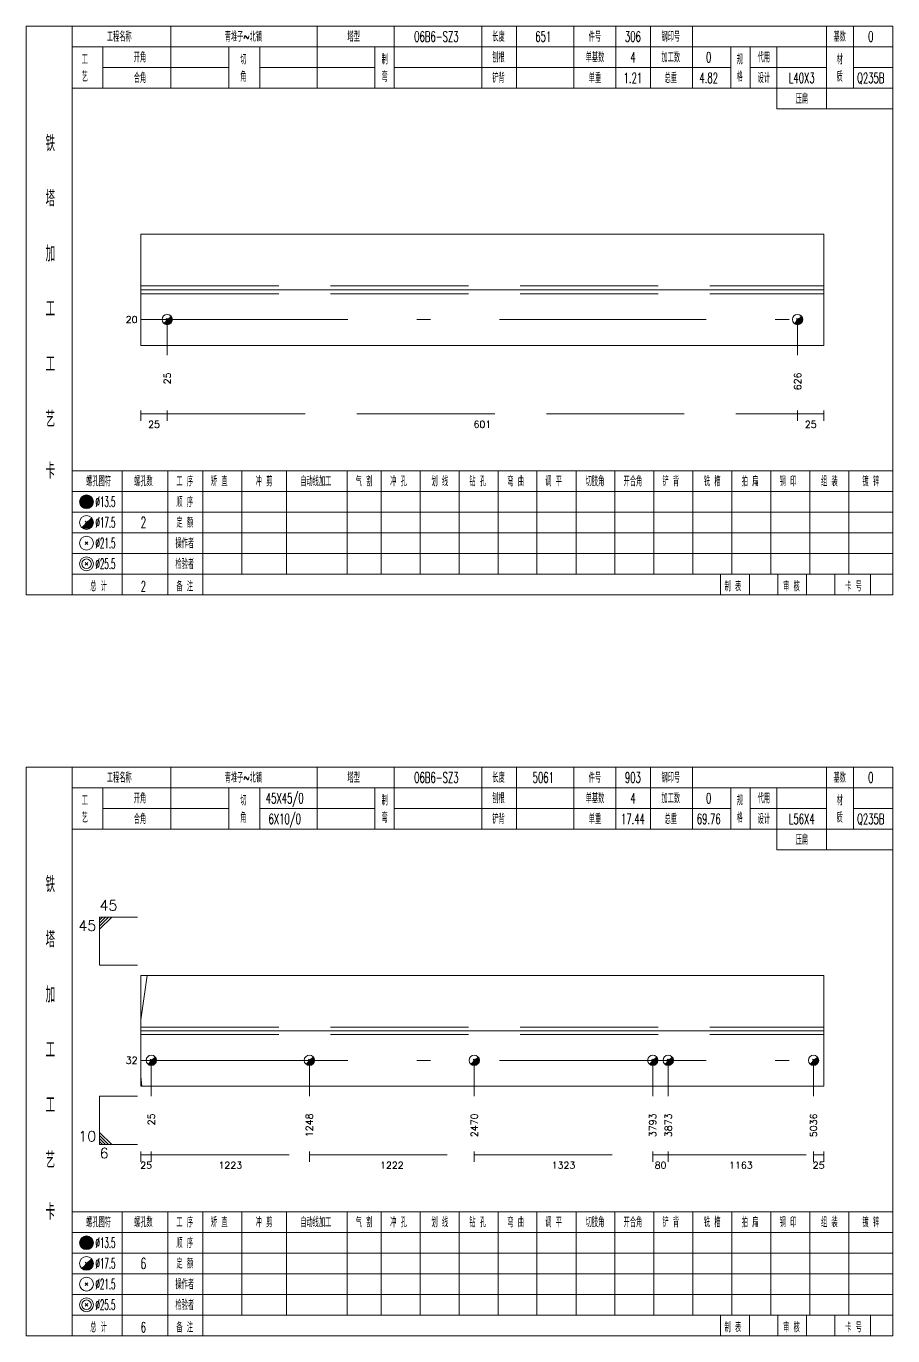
# Model space of a CAD drawing. Extents: x 0 to 30090, y 0 to 380.
# Drawn here: x 8740.6 to 8992, y 0 to 380 of the extents above; entities that cross this region are included whole.
import ezdxf
from ezdxf.enums import TextEntityAlignment as Align

# ---------------------------------------------------------------- set-up
doc = ezdxf.new("R2010")
doc.units = 0
doc.header["$LTSCALE"] = 20
doc.header["$MEASUREMENT"] = 0
doc.linetypes.add('一点画线', pattern=[5.2, 3, -1, 0.2, -1])
doc.linetypes.add('虚线', pattern=[2.75, 2, -0.75])
doc.layers.get('0').update_dxf_attribs({"linetype": 'CONTINUOUS', "lineweight": 25})
for name, color, linetype, lineweight in [('1', 7, 'CONTINUOUS', 25), ('4', 7, 'CONTINUOUS', 25), ('5', 7, 'CONTINUOUS', 25)]:
    doc.layers.add(name, color=color, linetype=linetype, lineweight=lineweight)
doc.styles.get("Standard").update_dxf_attribs({"font": 'simplex', "width": 0.7, "bigfont": 'gbhzfs.shx'})

# ---------------------------------------------------------------- blocks, each defined once
blk = doc.blocks.new('孔17.5')
at = {"layer": '5', "color": 7, "linetype": 'Continuous', "lineweight": 13}
for p, q in [((-0.2, -0.2), (0.2, 0.2)), ((-0.2, 0.2), (0.2, -0.2))]:
    blk.add_line(p, q, dxfattribs=at)
blk.add_circle((0, 0), 1, dxfattribs=at)
for radius in [0.9, 0.8, 0.7, 0.6, 0.5, 0.4, 0.3, 0.2, 0.1]:
    blk.add_arc((0, 0), radius, 225, 45, dxfattribs=at)

msp = doc.modelspace()

# ---------------------------------------------------------------- linework, layer by layer
at = {"color": 7, "linetype": 'Continuous', "lineweight": 18}
for p, q in [((8773.9, 319.62), (8773.9, 287.38)), ((8773.9, 319.62), (8972, 319.62)), ((8972, 319.62), (8972, 287.38)), ((8773.9, 303.5), (8972, 303.5)), ((8773.9, 104.57), (8773.9, 72.43)), ((8773.9, 104.57), (8972, 104.57)), ((8972, 104.57), (8972, 72.43)), ((8773.9, 88.5), (8972, 88.5))]:
    msp.add_line(p, q, dxfattribs=at)
at = {"color": 1, "linetype": '虚线', "lineweight": 18}
for p, q in [((8773.9, 304.62), (8972, 304.62)), ((8773.9, 302.38), (8972, 302.38)), ((8773.9, 89.57), (8972, 89.57)), ((8773.9, 87.43), (8972, 87.43))]:
    msp.add_line(p, q, dxfattribs=at)
at = {"color": 3, "linetype": '一点画线', "lineweight": 13}
for p, q in [((8773.9, 294.88), (8972, 294.88)), ((8773.9, 79.93), (8972, 79.93))]:
    msp.add_line(p, q, dxfattribs=at)
at = {"color": 7, "linetype": 'Continuous', "lineweight": 13}
for p, q in [((8781.51, 294.88), (8781.51, 284.5)), ((8964.39, 294.88), (8964.39, 284.5)), ((8761.9, 121.5), (8772.9, 121.5)), ((8761.9, 107.5), (8761.9, 121.5)), ((8762.77, 121.5), (8761.9, 120.62)), ((8763.65, 121.5), (8761.9, 119.75)), ((8764.52, 121.5), (8761.9, 118.88)), ((8765.4, 121.5), (8761.9, 118)), ((8761.9, 107.5), (8772.9, 107.5)), ((8773.9, 91.66), (8775.66, 104.57)), ((8776.9, 79.93), (8776.9, 69.5)), ((8822.75, 79.93), (8822.75, 69.5)), ((8870.58, 79.93), (8870.58, 69.5)), ((8922.37, 79.93), (8922.37, 69.5)), ((8926.87, 79.93), (8926.87, 69.5)), ((8969, 79.93), (8969, 69.5)), ((8773.9, 75.3), (8774.13, 72.43)), ((8761.9, 69.5), (8772.9, 69.5)), ((8761.9, 69.5), (8761.9, 55.5)), ((8765.4, 55.5), (8761.9, 59)), ((8764.52, 55.5), (8761.9, 58.12)), ((8763.65, 55.5), (8761.9, 57.25)), ((8762.77, 55.5), (8761.9, 56.38)), ((8761.9, 55.5), (8772.9, 55.5))]:
    msp.add_line(p, q, dxfattribs=at)
at = {"color": 8, "linetype": '虚线', "lineweight": 9}
for p, q in [((8773.9, 268.5), (8773.9, 265.5)), ((8773.9, 267.5), (8781.51, 267.5)), ((8781.51, 268.5), (8781.51, 265.5)), ((8781.51, 268.5), (8781.51, 265.5)), ((8781.51, 267.5), (8964.39, 267.5)), ((8964.39, 268.5), (8964.39, 265.5)), ((8964.39, 268.5), (8964.39, 265.5)), ((8964.39, 267.5), (8972, 267.5)), ((8972, 268.5), (8972, 265.5)), ((8773.9, 53.5), (8773.9, 50.5)), ((8776.9, 53.5), (8776.9, 50.5)), ((8776.9, 53.5), (8776.9, 50.5)), ((8822.75, 53.5), (8822.75, 50.5)), ((8822.75, 53.5), (8822.75, 50.5)), ((8870.58, 53.5), (8870.58, 50.5)), ((8870.58, 53.5), (8870.58, 50.5)), ((8922.37, 53.5), (8922.37, 50.5)), ((8922.37, 53.5), (8922.37, 50.5)), ((8926.87, 53.5), (8926.87, 50.5)), ((8926.87, 53.5), (8926.87, 50.5)), ((8969, 53.5), (8969, 50.5)), ((8969, 53.5), (8969, 50.5)), ((8972, 53.5), (8972, 50.5)), ((8773.9, 52.5), (8776.9, 52.5)), ((8776.9, 52.5), (8822.75, 52.5)), ((8822.75, 52.5), (8870.58, 52.5)), ((8870.58, 52.5), (8922.37, 52.5)), ((8922.37, 52.5), (8926.87, 52.5)), ((8926.87, 52.5), (8969, 52.5)), ((8969, 52.5), (8972, 52.5))]:
    msp.add_line(p, q, dxfattribs=at)
at = {"layer": '1', "color": 7, "linetype": 'Continuous', "lineweight": 18}
for p, q in [((8773.9, 287.38), (8972, 287.38)), ((8773.9, 72.43), (8972, 72.43))]:
    msp.add_line(p, q, dxfattribs=at)
at = {"layer": '4', "color": 1, "linetype": 'Continuous', "lineweight": 18}
for p, q in [((8753.9, 215), (8753.9, 380)), ((8782.6, 362), (8782.6, 380)), ((8825, 362), (8825, 380)), ((8847.3, 362), (8847.3, 380)), ((8872.8, 362), (8872.8, 380)), ((8882.8, 362), (8882.8, 380)), ((8899.5, 362), (8899.5, 380)), ((8911.7, 362), (8911.7, 380)), ((8921.7, 362), (8921.7, 380)), ((8933.9, 362), (8933.9, 380)), ((8972.8, 356), (8972.8, 380)), ((8980.6, 362), (8980.6, 380)), ((8753.9, 374), (8992, 374)), ((8762.8, 362), (8762.8, 374)), ((8799.4, 362), (8799.4, 374)), ((8808.4, 362), (8808.4, 374)), ((8841.7, 362), (8841.7, 374)), ((8945, 362), (8945, 374)), ((8950.6, 362), (8950.6, 374)), ((8958.4, 356), (8958.4, 374)), ((8762.8, 368), (8799.4, 368)), ((8808.4, 368), (8841.7, 368)), ((8847.3, 368), (8945, 368)), ((8950.6, 368), (8972.8, 368)), ((8980.6, 368), (8992, 368)), ((8753.9, 362), (8992, 362)), ((8958.4, 356), (8992, 356)), ((8753.9, 251), (8992, 251)), ((8768.4, 215), (8768.4, 251)), ((8781.7, 215), (8781.7, 251)), ((8791.8, 215), (8791.8, 251)), ((8803.2, 221), (8803.2, 251)), ((8816.1, 221), (8816.1, 251)), ((8833.7, 221), (8833.7, 251)), ((8843.6, 221), (8843.6, 251)), ((8854.9, 221), (8854.9, 251)), ((8866.2, 221), (8866.2, 251)), ((8877.5, 221), (8877.5, 251)), ((8888.7, 221), (8888.7, 251)), ((8900.1, 221), (8900.1, 251)), ((8911.4, 221), (8911.4, 251)), ((8922.7, 221), (8922.7, 251)), ((8934, 221), (8934, 251)), ((8945.3, 221), (8945.3, 251)), ((8956.6, 221), (8956.6, 251)), ((8967.9, 221), (8967.9, 251)), ((8979.2, 221), (8979.2, 251)), ((8753.9, 245), (8992, 245)), ((8753.9, 239), (8992, 239)), ((8753.9, 233), (8992, 233)), ((8753.9, 227), (8992, 227)), ((8753.9, 221), (8992, 221)), ((8942, 215), (8942, 221)), ((8950.4, 215), (8950.4, 221)), ((8958.6, 215), (8958.6, 221)), ((8967, 215), (8967, 221)), ((8975.2, 215), (8975.2, 221)), ((8985.5, 215), (8985.5, 221)), ((8753.9, 0), (8753.9, 165)), ((8782.6, 147), (8782.6, 165)), ((8825, 147), (8825, 165)), ((8847.3, 147), (8847.3, 165)), ((8872.8, 147), (8872.8, 165)), ((8882.8, 147), (8882.8, 165)), ((8899.5, 147), (8899.5, 165)), ((8911.7, 147), (8911.7, 165)), ((8921.7, 147), (8921.7, 165)), ((8933.9, 147), (8933.9, 165)), ((8972.8, 141), (8972.8, 165)), ((8980.6, 147), (8980.6, 165)), ((8753.9, 159), (8992, 159)), ((8762.8, 147), (8762.8, 159)), ((8799.4, 147), (8799.4, 159)), ((8808.4, 147), (8808.4, 159)), ((8841.7, 147), (8841.7, 159)), ((8945, 147), (8945, 159)), ((8950.6, 147), (8950.6, 159)), ((8958.4, 141), (8958.4, 159)), ((8762.8, 153), (8799.4, 153)), ((8808.4, 153), (8841.7, 153)), ((8847.3, 153), (8945, 153)), ((8950.6, 153), (8972.8, 153)), ((8980.6, 153), (8992, 153)), ((8753.9, 147), (8992, 147)), ((8958.4, 141), (8992, 141)), ((8753.9, 36), (8992, 36)), ((8768.4, 0), (8768.4, 36)), ((8781.7, 0), (8781.7, 36)), ((8791.8, 0), (8791.8, 36)), ((8803.2, 6), (8803.2, 36)), ((8816.1, 6), (8816.1, 36)), ((8833.7, 6), (8833.7, 36)), ((8843.6, 6), (8843.6, 36)), ((8854.9, 6), (8854.9, 36)), ((8866.2, 6), (8866.2, 36)), ((8877.5, 6), (8877.5, 36)), ((8888.7, 6), (8888.7, 36)), ((8900.1, 6), (8900.1, 36)), ((8911.4, 6), (8911.4, 36)), ((8922.7, 6), (8922.7, 36)), ((8934, 6), (8934, 36)), ((8945.3, 6), (8945.3, 36)), ((8956.6, 6), (8956.6, 36)), ((8967.9, 6), (8967.9, 36)), ((8979.2, 6), (8979.2, 36)), ((8753.9, 30), (8992, 30)), ((8753.9, 24), (8992, 24)), ((8753.9, 18), (8992, 18)), ((8753.9, 12), (8992, 12)), ((8753.9, 6), (8992, 6)), ((8942, 0), (8942, 6)), ((8950.4, 0), (8950.4, 6)), ((8958.6, 0), (8958.6, 6)), ((8967, 0), (8967, 6)), ((8975.2, 0), (8975.2, 6)), ((8985.5, 0), (8985.5, 6))]:
    msp.add_line(p, q, dxfattribs=at)
at = {"layer": '4', "color": 7, "linetype": 'Continuous', "lineweight": 13}
for p, q in [((8757.9, 241.8), (8758.3, 242.2)), ((8758.3, 241.8), (8757.9, 242.2)), ((8757.7, 235.6), (8758.5, 236.4)), ((8757.7, 236.4), (8758.5, 235.6)), ((8757.7, 229.6), (8758.5, 230.4)), ((8757.7, 230.4), (8758.5, 229.6)), ((8757.7, 223.6), (8758.5, 224.4)), ((8757.7, 224.4), (8758.5, 223.6)), ((8757.9, 26.8), (8758.3, 27.2)), ((8758.3, 26.8), (8757.9, 27.2)), ((8757.7, 20.6), (8758.5, 21.4)), ((8757.7, 21.4), (8758.5, 20.6)), ((8757.7, 14.6), (8758.5, 15.4)), ((8757.7, 15.4), (8758.5, 14.6)), ((8757.7, 8.6), (8758.5, 9.4)), ((8757.7, 9.4), (8758.5, 8.6))]:
    msp.add_line(p, q, dxfattribs=at)
at = {"layer": '4', "color": 1, "linetype": 'Continuous', "lineweight": 18}
for points in [[(8740.6, 380), (8740.6, 215), (8992, 215), (8992, 380)], [(8740.6, 165), (8740.6, 0), (8992, 0), (8992, 165)]]:
    msp.add_lwpolyline(points, close=True, dxfattribs=at)
at = {"layer": '4', "color": 7, "linetype": 'Continuous', "lineweight": 13}
for centre, radius in [((8758.1, 242), 2), ((8758.1, 242), 1.8), ((8758.1, 242), 1.6), ((8758.1, 242), 1.4), ((8758.1, 242), 1.2), ((8758.1, 242), 1), ((8758.1, 242), 0.8), ((8758.1, 242), 0.6), ((8758.1, 242), 0.4), ((8758.1, 242), 0.2), ((8758.1, 236), 2), ((8758.1, 230), 2), ((8758.1, 224), 2), ((8758.1, 224), 1.4), ((8758.1, 27), 2), ((8758.1, 27), 1.8), ((8758.1, 27), 1.6), ((8758.1, 27), 1.4), ((8758.1, 27), 1.2), ((8758.1, 27), 1), ((8758.1, 27), 0.8), ((8758.1, 27), 0.6), ((8758.1, 27), 0.4), ((8758.1, 27), 0.2), ((8758.1, 21), 2), ((8758.1, 15), 2), ((8758.1, 9), 2), ((8758.1, 9), 1.4)]:
    msp.add_circle(centre, radius, dxfattribs=at)
for centre, radius in [((8758.1, 236), 1.8), ((8758.1, 236), 1.6), ((8758.1, 236), 1.4), ((8758.1, 236), 1.2), ((8758.1, 236), 1), ((8758.1, 236), 0.8), ((8758.1, 236), 0.6), ((8758.1, 236), 0.4), ((8758.1, 236), 0.2), ((8758.1, 21), 1.8), ((8758.1, 21), 1.6), ((8758.1, 21), 1.4), ((8758.1, 21), 1.2), ((8758.1, 21), 1), ((8758.1, 21), 0.8), ((8758.1, 21), 0.6), ((8758.1, 21), 0.4), ((8758.1, 21), 0.2)]:
    msp.add_arc(centre, radius, 225, 45, dxfattribs=at)

# ---------------------------------------------------------------- block references
at = {"layer": '1', "color": 7, "linetype": 'Continuous', "lineweight": 13, "xscale": 1.5, "yscale": 1.5, "zscale": 1.5}
for p in [(8781.51, 294.88), (8964.39, 294.88), (8776.9, 79.93), (8822.75, 79.93), (8870.58, 79.93), (8922.37, 79.93), (8926.87, 79.93), (8969, 79.93)]:
    msp.add_blockref('孔17.5', p, dxfattribs=at)

# ---------------------------------------------------------------- texts
at = {"color": 7, "linetype": 'Continuous', "lineweight": 13}
for s, p in [('20', (8772.9, 294.88)), ('32', (8772.9, 79.93))]:
    msp.add_text(s, height=2, dxfattribs=at).set_placement(p, align=Align.MIDDLE_RIGHT)
at = {"color": 8, "linetype": 'Continuous', "lineweight": 9}
for s, p in [('25', (8777.7, 265.5)), ('601', (8872.95, 265.5)), ('25', (8968.2, 265.5)), ('25', (8775.4, 50.5)), ('1223', (8799.82, 50.5)), ('1222', (8846.67, 50.5)), ('1323', (8896.47, 50.5)), ('80', (8924.62, 50.5)), ('1163', (8947.93, 50.5)), ('25', (8970.5, 50.5))]:
    msp.add_text(s, height=2, dxfattribs=at).set_placement(p, align=Align.TOP_CENTER)
at = {"color": 7, "linetype": 'Continuous', "lineweight": 13}
msp.add_text('45', height=3, dxfattribs=at).set_placement((8761.9, 122.5), align=Align.BOTTOM_LEFT)
msp.add_text('45', height=3, dxfattribs=at).set_placement((8760.9, 120.5), align=Align.TOP_RIGHT)
msp.add_text('10', height=3, dxfattribs=at).set_placement((8760.9, 55.5), align=Align.BOTTOM_RIGHT)
msp.add_text('6', height=3, dxfattribs=at).set_placement((8761.9, 54.5), align=Align.TOP_LEFT)
at = {"layer": '1', "color": 7, "linetype": 'Continuous', "lineweight": 13}
for s, p in [('25', (8781.51, 279.5)), ('626', (8964.39, 279.5)), ('25', (8776.9, 64.5)), ('1248', (8822.75, 64.5)), ('2470', (8870.58, 64.5)), ('3793', (8922.37, 64.5)), ('3873', (8926.87, 64.5)), ('5036', (8969, 64.5))]:
    msp.add_text(s, height=2, rotation=90, dxfattribs=at).set_placement(p, align=Align.MIDDLE_RIGHT)
at = {"layer": '4', "color": 1, "linetype": 'Continuous', "lineweight": 13}
for s, height, width, p in [('工程名称', 3, 0.6, (8767.6, 377)), ('青堆子~北镇', 3, 0.6, (8803.6, 377)), ('塔型', 3, 0.6, (8835.6, 377)), ('06B6-SZ3', 3, 0.6, (8859.6, 377)), ('长度', 3, 0.6, (8877.6, 377)), ('651', 3, 0.6, (8890.6, 377)), ('件号', 3, 0.6, (8905.6, 377)), ('306', 3, 0.6, (8916.6, 377)), ('钢印号', 3, 0.6, (8927.6, 377)), ('基数', 3, 0.6, (8976.6, 377)), ('0', 3, 0.6, (8985.6, 377)), ('开角', 3, 0.6, (8773.6, 371)), ('刨根', 3, 0.6, (8877.6, 371)), ('单基数', 3, 0.6, (8905.6, 371)), ('4', 3, 0.6, (8916.6, 371)), ('加工数', 3, 0.6, (8927.6, 371)), ('0', 3, 0.6, (8938.6, 371)), ('代用', 3, 0.6, (8954.6, 371)), ('工', 3, 0.6, (8757.6, 370.4)), ('切', 3, 0.6, (8803.6, 370.4)), ('制', 3, 0.6, (8844.6, 370.4)), ('规', 3, 0.6, (8947.6, 370.4)), ('材', 3, 0.6, (8976.6, 370.4)), ('艺', 3, 0.6, (8757.6, 365.4)), ('合角', 3, 0.6, (8773.6, 365)), ('角', 3, 0.6, (8803.6, 365.4)), ('弯', 3, 0.6, (8844.6, 365.4)), ('铲背', 3, 0.6, (8877.6, 365)), ('单重', 3, 0.6, (8905.6, 365)), ('1.21', 3, 0.6, (8916.6, 365)), ('总重', 3, 0.6, (8927.6, 365)), ('4.82', 3, 0.6, (8938.6, 365)), ('格', 3, 0.6, (8947.6, 365.4)), ('设计', 3, 0.6, (8954.6, 365)), ('L40X3', 3, 0.6, (8965.6, 365)), ('质', 3, 0.6, (8976.6, 365.4)), ('Q235B', 3, 0.6, (8985.6, 365)), ('压扁', 3, 0.6, (8965.6, 359)), ('铁', 4.6, 0.8, (8747.6, 346)), ('塔', 4.6, 0.8, (8747.6, 330)), ('加', 4.6, 0.8, (8747.6, 314)), ('工', 4.6, 0.8, (8747.6, 298)), ('工', 4.6, 0.8, (8747.6, 282)), ('艺', 4.6, 0.8, (8747.6, 266)), ('卡', 4.6, 0.8, (8747.6, 251)), ('螺孔图符', 3, 0.6, (8761.6, 248)), ('螺孔数', 3, 0.6, (8774.6, 248)), ('工 序', 3, 0.6, (8786.6, 248)), ('矫 直', 3, 0.6, (8796.6, 248)), ('冲 剪', 3, 0.6, (8809.6, 248)), ('自动线加工', 3, 0.6, (8824.6, 248)), ('气 割', 3, 0.6, (8838.6, 248)), ('冲 孔', 3, 0.6, (8848.6, 248)), ('划 线', 3, 0.6, (8860.6, 248)), ('钻 孔', 3, 0.6, (8871.6, 248)), ('弯 曲', 3, 0.6, (8882.6, 248)), ('调 平', 3, 0.6, (8893.6, 248)), ('切肢角', 3, 0.6, (8905.6, 248)), ('开合角', 3, 0.6, (8916.6, 248)), ('铲 背', 3, 0.6, (8927.6, 248)), ('铣 槽', 3, 0.6, (8939.6, 248)), ('拍 扁', 3, 0.6, (8950.6, 248)), ('钢 印', 3, 0.6, (8961.6, 248)), ('组 装', 3, 0.6, (8973.6, 248)), ('镀 锌', 3, 0.6, (8985.6, 248)), ('%%C13.5', 3, 0.5, (8763.6, 242)), ('顺 序', 3, 0.6, (8786.6, 242)), ('%%C17.5', 3, 0.5, (8763.6, 236)), ('2', 3.2, 0.6, (8774.6, 236)), ('定 额', 3, 0.6, (8786.6, 236)), ('操作者', 3, 0.6, (8786.6, 230)), ('%%C21.5', 3, 0.5, (8763.6, 230)), ('%%C25.5', 3, 0.5, (8763.6, 224)), ('检验者', 3, 0.6, (8786.6, 224)), ('总 计', 3, 0.6, (8761.6, 217.5)), ('2', 3, 0.6, (8774.6, 217.5)), ('备 注', 3, 0.6, (8786.6, 217.5)), ('制 表', 3, 0.6, (8945.6, 217.5)), ('审 核', 3, 0.6, (8962.6, 217.5)), ('卡 号', 3, 0.6, (8980.6, 217.5)), ('工程名称', 3, 0.6, (8767.6, 162)), ('青堆子~北镇', 3, 0.6, (8803.6, 162)), ('塔型', 3, 0.6, (8835.6, 162)), ('06B6-SZ3', 3, 0.6, (8859.6, 162)), ('长度', 3, 0.6, (8877.6, 162)), ('5061', 3, 0.6, (8890.6, 162)), ('件号', 3, 0.6, (8905.6, 162)), ('903', 3, 0.6, (8916.6, 162)), ('钢印号', 3, 0.6, (8927.6, 162)), ('基数', 3, 0.6, (8976.6, 162)), ('0', 3, 0.6, (8985.6, 162)), ('工', 3, 0.6, (8757.6, 155.4)), ('开角', 3, 0.6, (8773.6, 156)), ('切', 3, 0.6, (8803.6, 155.4)), ('45X45/0', 3, 0.6, (8815.6, 156)), ('制', 3, 0.6, (8844.6, 155.4)), ('刨根', 3, 0.6, (8877.6, 156)), ('单基数', 3, 0.6, (8905.6, 156)), ('4', 3, 0.6, (8916.6, 156)), ('加工数', 3, 0.6, (8927.6, 156)), ('0', 3, 0.6, (8938.6, 156)), ('规', 3, 0.6, (8947.6, 155.4)), ('代用', 3, 0.6, (8954.6, 156)), ('材', 3, 0.6, (8976.6, 155.4)), ('艺', 3, 0.6, (8757.6, 150.4)), ('角', 3, 0.6, (8803.6, 150.4)), ('6X10/0', 3, 0.6, (8815.6, 150)), ('弯', 3, 0.6, (8844.6, 150.4)), ('格', 3, 0.6, (8947.6, 150.4)), ('质', 3, 0.6, (8976.6, 150.4)), ('合角', 3, 0.6, (8773.6, 150)), ('铲背', 3, 0.6, (8877.6, 150)), ('单重', 3, 0.6, (8905.6, 150)), ('17.44', 3, 0.6, (8916.6, 150)), ('总重', 3, 0.6, (8927.6, 150)), ('69.76', 3, 0.6, (8938.6, 150)), ('设计', 3, 0.6, (8954.6, 150)), ('L56X4', 3, 0.6, (8965.6, 150)), ('Q235B', 3, 0.6, (8985.6, 150)), ('压扁', 3, 0.6, (8965.6, 144)), ('铁', 4.6, 0.8, (8747.6, 131)), ('塔', 4.6, 0.8, (8747.6, 115)), ('加', 4.6, 0.8, (8747.6, 99)), ('工', 4.6, 0.8, (8747.6, 83)), ('工', 4.6, 0.8, (8747.6, 67)), ('艺', 4.6, 0.8, (8747.6, 51)), ('卡', 4.6, 0.8, (8747.6, 36)), ('螺孔图符', 3, 0.6, (8761.6, 33)), ('螺孔数', 3, 0.6, (8774.6, 33)), ('工 序', 3, 0.6, (8786.6, 33)), ('矫 直', 3, 0.6, (8796.6, 33)), ('冲 剪', 3, 0.6, (8809.6, 33)), ('自动线加工', 3, 0.6, (8824.6, 33)), ('气 割', 3, 0.6, (8838.6, 33)), ('冲 孔', 3, 0.6, (8848.6, 33)), ('划 线', 3, 0.6, (8860.6, 33)), ('钻 孔', 3, 0.6, (8871.6, 33)), ('弯 曲', 3, 0.6, (8882.6, 33)), ('调 平', 3, 0.6, (8893.6, 33)), ('切肢角', 3, 0.6, (8905.6, 33)), ('开合角', 3, 0.6, (8916.6, 33)), ('铲 背', 3, 0.6, (8927.6, 33)), ('铣 槽', 3, 0.6, (8939.6, 33)), ('拍 扁', 3, 0.6, (8950.6, 33)), ('钢 印', 3, 0.6, (8961.6, 33)), ('组 装', 3, 0.6, (8973.6, 33)), ('镀 锌', 3, 0.6, (8985.6, 33)), ('%%C13.5', 3, 0.5, (8763.6, 27)), ('顺 序', 3, 0.6, (8786.6, 27)), ('定 额', 3, 0.6, (8786.6, 21)), ('%%C17.5', 3, 0.5, (8763.6, 21)), ('6', 3.2, 0.6, (8774.6, 21)), ('%%C21.5', 3, 0.5, (8763.6, 15)), ('操作者', 3, 0.6, (8786.6, 15)), ('%%C25.5', 3, 0.5, (8763.6, 9)), ('检验者', 3, 0.6, (8786.6, 9)), ('总 计', 3, 0.6, (8761.6, 2.5)), ('6', 3, 0.6, (8774.6, 2.5)), ('备 注', 3, 0.6, (8786.6, 2.5)), ('制 表', 3, 0.6, (8945.6, 2.5)), ('审 核', 3, 0.6, (8962.6, 2.5)), ('卡 号', 3, 0.6, (8980.6, 2.5))]:
    msp.add_text(s, height=height, dxfattribs=dict(at, width=width)).set_placement(p, align=Align.MIDDLE_CENTER)

doc.saveas('drawing.dxf')
